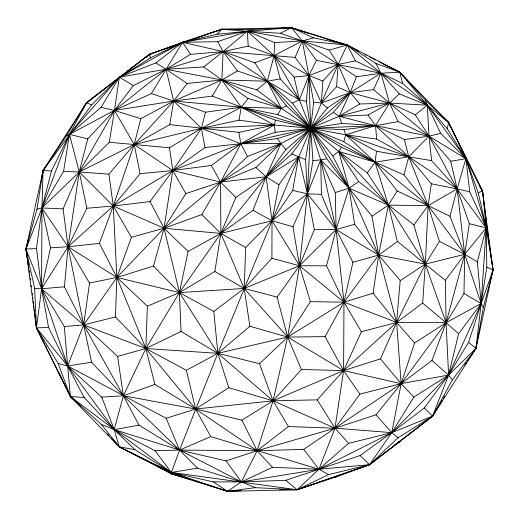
<?xml version="1.0" encoding="UTF-8"?>
<svg xmlns="http://www.w3.org/2000/svg" width="519" height="519" viewBox="0 0 519 519"><rect width="100%" height="100%" fill="white"/><g stroke="black" fill="none" stroke-linecap="round" stroke-linejoin="round"><path stroke-width="0.78" d="M440.131 403.724L432.593 416.121L391.806 432.651L334.976 428.175L273.052 400.811L228.821 387.719L217.844 353.329L213.815 311.458L244.183 288.447L271.904 258.306L272.027 220.744L266.085 176.804L280.915 143.504L310.66 128.277L339.154 116.282L359.654 103.988L389.594 103.08L427.299 105.188L448.578 122.406L482.56 191.141L493.05 269.971L475.949 348.444L432.593 416.121L369.522 464.726L336.468 476.714L297.14 489.754L227.51 491.331L171.828 474.029L119.286 446.865L70.422 396.594L36.44 327.859L25.95 249.029L43.051 170.556L86.407 102.879L149.478 54.274L182.532 42.286L221.86 29.246L291.49 27.669L347.172 44.971L399.714 72.135L448.578 122.406L482.56 191.141L487.27 229.67L493.05 269.971L483.39 307.319L475.949 348.444L467.898 360.426M34.676 313.411L36.44 327.859L70.422 396.594L101.302 424.367L114.206 429.635L179.568 450.07L226.044 460.904L257.126 450.726L334.976 428.175L375.97 414.817L401.142 383.625L446.093 322.695L463.98 293.52L464.68 254.323L457.148 188.903L450.667 161.253L428.979 136.153L415.291 114.809L389.594 103.08L350.228 92.596L336.597 86.66L338.148 64.421L347.172 44.971L358.473 51.102M473.12 352.317L475.949 348.444L475.994 346.848M476.942 342.131L475.949 348.444L452.38 379.876L432.593 416.121L369.522 464.726L328.54 474.574L318.964 469.234L210.759 436.602L195.579 409.017L145.826 348.534L115.452 316.966L116.872 277.451L113.278 206.024L108.912 174.17L134.2 144.516L173.664 101.062L187.177 83.455L221.847 80.023L267.272 81.191L280.228 78.907L299.346 99.927L310.66 128.277L320.716 159.858L336.098 229.547L343.98 302.168L343.591 370.611L334.976 428.175L318.964 469.234L297.14 489.754L279.696 489.677M123.49 74.211L86.407 102.879L66.309 135.933L43.051 170.556L41.955 207.97L68.06 246.759L116.872 277.451L147.377 306.197L145.826 348.534L154.922 384.436L195.579 409.017L257.126 450.726L272.507 467.288L318.964 469.234L369.522 464.726L432.593 416.121L434.474 412.624M111.695 438.587L119.286 446.865L154.169 464.453L171.387 472.472L190.239 479.277L227.51 491.331L255.361 487.665L297.14 489.754L369.522 464.726L391.806 432.651L401.142 383.625L396.607 322.448L378.656 255.114L372.006 216.151L349.04 188.209L326.808 158.782L320.716 159.858L307.423 193.788L272.027 220.744L245.688 247.537L244.183 288.447L249.892 326.282L217.844 353.329L186.418 370.294L145.826 348.534L83.656 324.907L41.585 288.739L25.95 249.029L27.157 244.358M185.387 41.676L221.86 29.246L247.375 31.257L274.577 42.603L274.071 55.611L267.272 81.191L256.821 89.852L221.847 80.023L166.028 69.28L119.357 77.156L91.74 104.799L43.051 170.556L41.624 178.465M491.753 274.661L493.05 269.971L486.193 227.893L482.56 191.141L465.867 158.71L447.248 128.77L427.299 105.188L402.64 83.527L355.411 60.879L338.148 64.421L322.818 80.996L321.423 102.963L272.027 220.744L217.844 353.329L179.568 450.07L171.387 472.472L171.828 474.029L190.239 479.277M35.727 320.671L36.44 327.859L58.167 363.475L67.645 365.96L166.164 418.282L195.579 409.017L273.052 400.811L317.206 399.864L343.591 370.611L396.607 322.448L422.674 303.096L425.327 264.145L428.117 205.615L431.341 183.784L408.758 156.829L375.497 125.663L368.081 115.01L339.154 116.282L333.347 112.383L310.66 128.277L285.885 149.53L266.085 176.804L220.867 233.427L179.431 292.599L145.826 348.534L123.353 395.757L114.206 429.635L119.286 446.865L171.387 472.472L227.51 491.331L229.93 491.221M118.416 78.103L150.458 57.907L182.532 42.286L223.125 51.563L254.823 62.793L267.272 81.191L286.43 105.934L310.66 128.277L338.712 151.451L349.04 188.209L354.6 224.292L378.656 255.114L400.201 280.571L396.607 322.448L380.446 358.895L343.591 370.611L273.052 400.811L241.919 420.182L195.579 409.017L123.353 395.757L101.737 397.119L67.645 365.96L36.44 327.859L34.656 288.545L25.95 249.029L36.985 209.189L43.051 170.556L45.938 166.709M255.361 487.665L241.432 481.911L179.568 450.07L139.047 425.152L123.353 395.757L83.656 324.907L64.434 286.806L68.06 246.759L79.258 171.964L87.724 138.91L114.459 110.417L133.286 85.616L166.028 69.28L190.564 54.378L223.125 51.563L248.192 46.146L274.071 55.611L308.889 75.612L322.818 80.996M225.363 490.345L227.51 491.331L241.432 481.911L257.126 450.726L273.052 400.811L287.649 337.071L299.495 265.734L307.423 193.788L312.938 160.643L310.66 128.277L306.301 101.27L308.889 75.612L302.285 40.943L291.49 27.669L253.577 29.388L221.86 29.246L182.24 42.947M42.681 173.768L43.051 170.556L51.485 170.965L69.455 134.363L86.407 102.879L107.433 86.679M313.658 102.282L310.66 128.277L305.574 159.631L307.423 193.788L314.339 229.69L299.495 265.734L277.114 297.089L287.649 337.071L301.435 369.496L273.052 400.811L288.382 426.573L334.976 428.175L401.142 383.625L431.944 360.465L446.093 322.695L464.68 254.323L469.345 223.708L457.148 188.903L428.979 136.153L373.576 89.644L350.228 92.596L321.423 102.963L313.658 102.282L308.889 75.612L295.084 57.388L223.125 51.563L166.028 69.28L114.459 110.417L66.309 135.933M51.485 170.965L41.955 207.97L36.499 248.582L41.585 288.739L48.559 327.521L67.645 365.96L84.091 397.398L114.206 429.635L134.959 449.655L171.387 472.472L213.445 481.904L241.432 481.911L285.846 480.302L360.095 455.539L391.806 432.651L448.598 375.068L475.949 348.444L481.165 303.537L486.803 267.136L486.193 227.893L478.207 192.581L465.867 158.71L448.578 122.406L425.197 99.908L399.714 72.135L379.071 61.729M43.862 342.274L36.44 327.859L41.585 288.739L50.531 247.823L41.955 207.97L69.455 134.363L119.357 77.156L182.532 42.286L217.26 34.26L247.375 31.257L291.49 27.669L321.916 37.511M28.785 268.784L25.95 249.029L41.955 207.97L63.558 171.432L69.455 134.363L101.095 107.31L114.459 110.417L173.664 101.062L212.258 96.099L275.414 120.161L310.66 128.277L345.758 134.804L376.522 151.269L375.042 162.181L388.322 205.135L397.437 241.465L445.367 280.39L446.093 322.695L448.598 375.068L432.593 416.121L397.969 437.835L369.522 464.726L297.14 489.754L171.387 472.472L70.422 396.594L58.666 371.909M253.577 29.388L247.375 31.257L182.532 42.286L155.972 62.909L119.357 77.156L114.459 110.417L79.258 171.964L63.091 208.898L68.06 246.759L89.528 283.037L83.656 324.907L67.645 365.96L70.422 396.594L77.837 403.73M63.091 208.898L41.955 207.97L41.585 288.739L67.645 365.96L114.206 429.635L155.058 450.726L179.568 450.07L257.126 450.726L303.686 449.376L334.976 428.175L359.901 394.135L401.142 383.625L414.616 342.923L396.607 322.448L373.083 293.241L378.656 255.114L388.322 205.135L397.158 190.979L375.042 162.181L345.758 134.804L343.974 129.581L310.66 128.277L274.311 124.982L239 120.174L201.411 128.329L134.2 144.516L79.258 171.964L41.955 207.97L36.985 209.189M147.377 306.197L179.431 292.599L214.827 271.495L220.867 233.427L220.581 182.078L240.816 143.737L274.311 124.982L275.414 120.161M63.558 171.432L79.258 171.964L109.308 142.297L114.459 110.417L151.386 93.582L182.532 42.286L184.628 41.935L149.478 54.274L124.755 73.237M109.308 142.297L134.2 144.516L169.758 124.638L173.664 101.062L166.028 69.28L155.972 62.909M239 120.174L241.27 107.219L248.153 98.526L281.35 108.335L310.66 128.277L341.476 147.305L403.97 174.877L428.117 205.615L464.68 254.323L481.165 303.537L483.39 307.319M108.912 174.17L79.258 171.964L113.278 206.024L164.056 228.237L220.867 233.427L272.027 220.744L292.697 190.454L298.639 156.822L291.795 153.968L266.085 176.804L235.847 197.434L220.867 233.427L188.118 251.423L179.431 292.599L181.034 331.485L217.844 353.329L273.052 400.811L259.513 363.735L217.844 353.329L145.826 348.534L117.612 356.397L83.656 324.907L68.06 246.759L86.868 208.249L79.258 171.964L69.455 134.363L87.724 138.91M305.574 159.631L298.639 156.822L278.917 184.79L272.027 220.744L299.495 265.734L310.375 301.656L287.649 337.071L259.513 363.735M447.248 128.77L448.578 122.406L443.232 117.599M312.938 160.643L320.716 159.858L321.41 194.398L336.098 229.547L352.914 262.277L343.98 302.168L325.076 336.617L343.591 370.611L359.901 394.135M492.356 266.811L493.05 269.971L481.165 303.537L458.621 333.769L448.598 375.068L424.328 407.947L391.806 432.651L318.964 469.234L241.432 481.911L197.467 468.151L171.387 472.472L155.058 450.726M286.43 105.934L281.35 108.335L241.27 107.219L205.453 112.201L201.411 128.329L172.801 170.524L150.043 201.593L113.278 206.024L86.868 208.249M306.301 101.27L299.346 99.927L267.272 81.191L237.417 70.928L221.847 80.023L173.664 101.062L140.779 118.663L134.2 144.516L113.278 206.024L99.401 243.411L116.872 277.451L145.826 348.534L181.034 331.485M27.559 242.801L28.363 239.694M303.686 449.376L318.964 469.234L348.58 443.356L391.806 432.651L413.851 397.113L448.598 375.068L468.573 342.345L481.165 303.537L477.35 261.92L486.193 227.893L465.666 157.419M477.35 261.92L464.68 254.323L449.979 216.28L457.148 188.903L465.867 158.71L427.299 105.188L399.714 72.135L383.794 64.311M301.435 369.496L343.591 370.611L361.393 331.745L343.98 302.168L326.522 265.819L336.098 229.547L349.04 188.209L358.694 181.598L413.922 224.967L425.327 264.145L446.093 322.695L458.621 333.769M403.97 174.877L408.758 156.829L404.411 139.546L375.497 125.663L339.154 116.282L350.228 92.596L356.43 76.754L380.914 73.25L399.714 72.135L401.712 74.639M89.528 283.037L116.872 277.451L153.455 266.098L164.056 228.237L172.801 170.524L169.473 147.792L201.411 128.329L241.27 107.219L277.762 114.608L343.818 141.752L375.042 162.181L428.117 205.615L449.979 216.28M343.818 141.752L345.758 134.804L375.497 125.663L398.021 121.634L428.979 136.153L465.867 158.71L469.74 191.835L487.27 229.67M27.241 256.97L25.95 249.029L27.299 245.215M450.667 161.253L465.867 158.71L440.715 133.351L428.979 136.153L375.497 125.663L341.768 123.405L310.66 128.277L275.265 132.332L240.816 143.737L211.402 165.444L172.801 170.524L140.091 173.69L113.278 206.024L131.404 237.235L116.872 277.451L83.656 324.907L91.552 362.21L123.353 395.757L179.568 450.07L197.467 468.151M85.83 104.371L86.407 102.879L89.125 101.179M425.197 99.908L427.299 105.188L428.979 136.153L431.626 160.631L457.148 188.903L486.193 227.893L481.165 303.537L448.598 375.068L401.142 383.625L343.591 370.611L287.649 337.071L244.183 288.447L220.867 233.427L252.993 210.325L266.085 176.804L310.66 128.277L327.437 107.946L350.228 92.596L380.914 73.25L427.299 105.188L440.715 133.351M492.174 272.209L493.05 269.971L486.803 267.136M295.084 57.388L302.285 40.943L313.651 37.861L347.172 44.971L375.931 63.454L399.714 72.135L402.64 83.527M463.98 293.52L481.165 303.537L446.093 322.695L396.607 322.448L343.98 302.168L299.495 265.734L292.982 226.758L307.423 193.788L310.66 128.277L308.889 75.612L316.441 60.321L302.285 40.943L280.383 33.287L247.375 31.257L217.675 41.702L182.532 42.286L190.564 54.378M373.576 89.644L380.914 73.25L375.931 63.454M82.527 109.989L86.407 102.879L87.893 102.275M277.762 114.608L281.35 108.335L267.272 81.191L223.125 51.563L217.675 41.702M131.404 237.235L164.056 228.237L201.833 214.581L220.581 182.078L247.44 156.44L280.915 143.504L285.885 149.53M212.258 96.099L221.847 80.023L223.125 51.563L247.375 31.257L302.285 40.943L347.172 44.971L380.914 73.25L399.267 93.842L427.299 105.188L415.291 114.809M101.095 107.31L119.357 77.156L133.286 85.616M440.968 402.348L442.22 400.285M443.479 398.216L444.738 396.153M431.626 160.631L408.758 156.829L345.758 134.804L376.671 139.098L408.758 156.829L428.117 205.615L439.372 241.361L425.327 264.145L396.607 322.448L361.393 331.745M34.656 288.545L41.585 288.739L68.06 246.759L113.278 206.024L172.801 170.524L205.011 147.532L240.816 143.737L277.464 138.508L280.915 143.504L255.861 167.462L220.581 182.078L185.815 193.613L164.056 228.237L116.872 277.451L179.431 292.599L213.815 311.458M341.476 147.305L338.712 151.451L332.809 155.979L349.04 188.209L378.656 255.114L425.327 264.145L464.68 254.323L486.193 227.893L469.345 223.708M464.771 365.091L466.555 362.424M148.57 55.585L149.478 54.274L171.575 46.632M400.201 280.571L425.327 264.145L388.322 205.135L367.361 172.924L375.042 162.181L408.758 156.829L428.979 136.153L404.411 139.546M413.922 224.967L428.117 205.615L457.148 188.903L469.74 191.835M291.795 153.968L310.66 128.277L350.228 92.596L338.148 64.421L329.202 50.109L302.285 40.943L274.577 42.603M445.367 280.39L464.68 254.323L439.372 241.361M333.347 112.383L350.228 92.596L359.654 103.988M400.7 440.631L397.612 443.103M217.26 34.26L221.86 29.246L223.468 29.324M336.597 86.66L321.423 102.963L327.437 107.946M400.584 440.897L397.509 443.018M401.894 439.587L399.643 441.844L398.144 442.428M399.267 93.842L389.594 103.08L375.497 125.663L376.671 139.098M145.995 57.57L149.478 54.274L152.631 53.515M187.177 83.455L166.028 69.28L203.669 66.957L223.125 51.563L237.417 70.928M288.382 426.573L257.126 450.726L241.919 420.182M108.705 85.693L118.903 77.837M120.174 76.857L121.446 75.878M122.724 74.892L149.478 54.274L150.458 57.907M397.437 241.465L378.656 255.114L343.98 302.168L287.649 337.071L217.844 353.329L179.431 292.599L153.455 266.098M372.006 216.151L388.322 205.135L428.117 205.615L397.158 190.979M414.616 342.923L446.093 322.695L422.674 303.096M228.821 387.719L195.579 409.017L186.418 370.294M394.907 444.777L396.263 443.94M368.081 115.01L389.594 103.08L380.914 73.25L316.441 60.321M338.596 475.54L336.468 476.714L333.308 477.441M280.383 33.287L291.49 27.669L308.935 33.527M338.654 475.651L334.885 476.98M218.291 30.971L221.86 29.246M328.54 474.574L297.14 489.754L285.846 480.302M272.507 467.288L241.432 481.911L226.044 460.904M332.809 155.979L310.66 128.277L267.272 81.191L292.424 103.132L299.346 99.927L308.889 75.612L338.148 64.421L356.43 76.754M210.759 436.602L179.568 450.07L166.164 418.282M254.823 62.793L274.071 55.611L302.285 40.943L338.148 64.421L321.423 102.963L308.889 75.612L294.104 77.052L274.071 55.611L247.375 31.257L248.192 46.146M154.922 384.436L123.353 395.757L117.612 356.397M478.207 192.581L482.56 191.141L479.219 185.659M150.043 201.593L164.056 228.237L179.431 292.599L244.183 288.447L299.495 265.734L336.098 229.547L335.287 192.536L349.04 188.209L388.322 205.135L338.712 151.451L375.042 162.181L310.66 128.277L241.27 107.219L173.664 101.062L151.386 93.582M277.464 138.508L310.66 128.277L375.497 125.663L343.974 129.581M373.083 293.241L343.98 302.168L310.375 301.656M329.202 50.109L347.172 44.971L355.411 60.879M354.6 224.292L336.098 229.547L314.339 229.69M352.914 262.277L378.656 255.114L336.098 229.547L307.423 193.788L298.639 156.822L266.085 176.804L220.581 182.078L172.801 170.524L134.2 144.516L114.459 110.417L140.779 118.663M115.452 316.966L83.656 324.907L64.298 326.535L41.585 288.739L64.434 286.806M169.758 124.638L238.844 132.351L274.311 124.982L275.265 132.332M139.047 425.152L114.206 429.635L101.737 397.119M334.372 477.065L336.468 476.714L334.865 476.74M91.552 362.21L67.645 365.96L64.298 326.535M99.401 243.411L68.06 246.759L50.531 247.823M229.113 491.201L227.51 491.331L213.445 481.904M231.519 491.006L234.731 490.747M231.539 491.149L241.225 490.708M25.95 249.029L36.499 248.582M36.44 327.859L48.559 327.521M325.076 336.617L287.649 337.071L249.892 326.282M326.522 265.819L299.495 265.734L271.904 258.306M321.41 194.398L307.423 193.788L292.697 190.454M58.167 363.475L70.422 396.594L84.091 397.398M154.169 464.453L171.828 474.029L174.235 474.243M169.473 147.792L134.2 144.516L140.091 173.69M376.522 151.269L408.758 156.829L457.148 188.903L431.341 183.784M134.959 449.655L119.286 446.865L114.174 440.741M167.819 471.447L171.828 474.029L175.727 474.853M277.114 297.089L244.183 288.447L214.827 271.495M329.526 39.944L347.172 44.971M292.982 226.758L272.027 220.744L252.993 210.325M323.434 37.997L328.761 39.723M205.453 112.201L173.664 101.062L201.411 128.329L240.816 143.737L280.915 143.504L220.581 182.078L164.056 228.237L188.118 251.423M86.407 102.879L91.74 104.799M329.513 39.995L331.777 40.813M122.257 447.949L119.286 446.865L101.302 424.367M313.651 37.861L291.49 27.669L293.501 29.012M364.831 54.547L366.258 55.261M369.813 57.058L375.509 59.932M245.688 247.537L220.867 233.427L201.833 214.581M278.917 184.79L266.085 176.804L255.861 167.462M248.153 98.526L203.669 66.957M367.361 172.924L338.712 151.451L358.694 181.598M447.294 121.433L448.578 122.406L449.973 126.169M256.821 89.852L281.35 108.335L221.847 80.023L241.27 107.219L274.311 124.982L201.411 128.329L205.011 147.532M70.422 396.594L74.178 399.636M468.573 342.345L475.949 348.444M397.969 437.835L391.806 432.651L375.97 414.817M169.992 472.485L171.828 474.029M431.944 360.465L448.598 375.068L452.38 379.876M78.972 404.826L80.114 405.923M360.095 455.539L369.522 464.726M424.328 407.947L432.593 416.121M235.847 197.434L220.581 182.078L211.402 165.444M413.851 397.113L401.142 383.625L380.446 358.895M107.355 433.865L108.984 435.636M348.58 443.356L334.976 428.175L317.206 399.864M481.535 189.889L482.56 191.141L482.702 194.353M292.424 103.132L310.66 128.277L349.04 188.209L320.716 159.858L335.287 192.536M185.815 193.613L172.801 170.524L240.816 143.737L310.66 128.277L326.808 158.782M247.44 156.44L240.816 143.737L238.844 132.351M45.711 345.875L46.457 347.315M398.021 121.634L389.594 103.08L339.154 116.282L341.768 123.405M280.228 78.907L274.071 55.611L299.346 99.927L294.104 77.052M27.501 258.553L27.76 260.142M29.012 270.367L29.349 272.735M29.577 274.317L29.804 275.9M30.147 278.268L30.374 279.851M31.166 285.379L31.393 286.962M32.223 293.345L32.418 294.948M32.71 297.361L32.911 298.963M33.203 301.37L33.495 303.777M33.696 305.386L33.988 307.793M34.183 309.402L34.481 311.809M35.337 316.674L35.571 319.075"/></g></svg>
